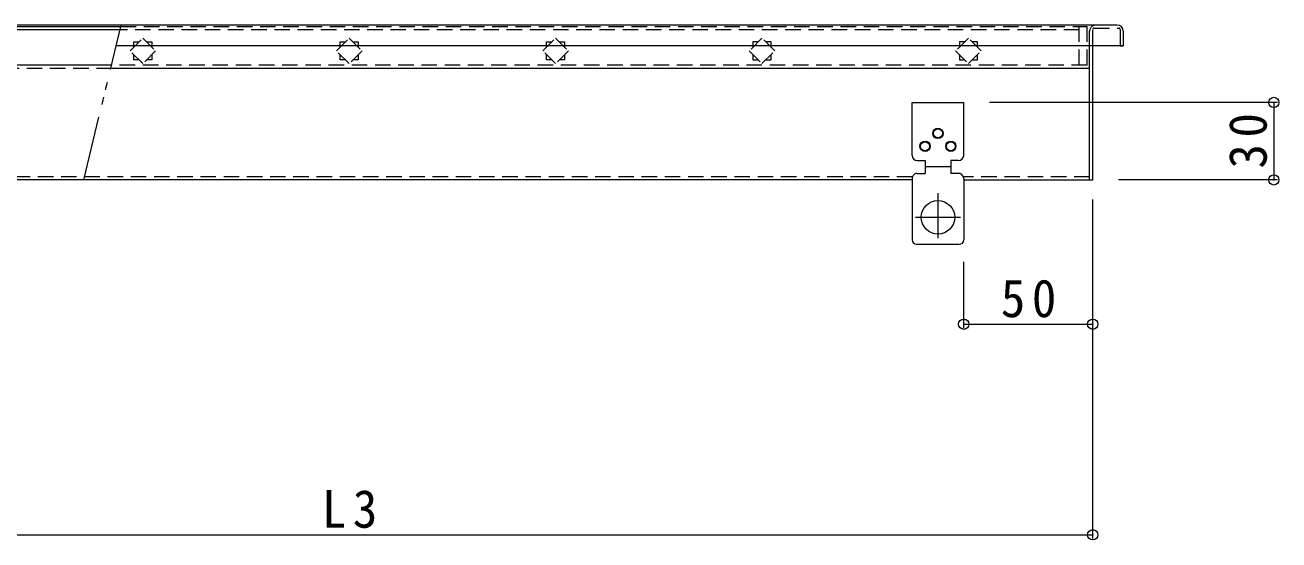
# Model space of a CAD drawing. Units: millimetres at full size, sheet at 1:5. Extents: x -907 to 965, y -699 to 661.
# Drawn here: x -540.2 to -54.1, y -124 to 75.6 of the extents above; entities that cross this region are included whole.
import ezdxf

# ---------------------------------------------------------------- set-up
doc = ezdxf.new("R2010")
doc.units = ezdxf.units.MM
doc.header["$LTSCALE"] = 5
doc.header["$PDMODE"] = 32
doc.header["$PDSIZE"] = 4
for name, pattern in [('CHAIN2', [12, 9, -1, 1, -1]), ('DASHED1', [1.8, 1.2, -0.6]), ('DOUBLE_CHAIN1', [8.8, 5, -1, 0.6, -0.6, 0.6, -1])]:
    doc.linetypes.add(name, pattern=pattern)
for name, color, linetype, lineweight in [('E-2', 3, 'Continuous', 9), ('E-3', 6, 'Continuous', 9), ('E-4', 7, 'Continuous', 9), ('E-A', 1, 'DASHED1', 9)]:
    doc.layers.add(name, color=color, linetype=linetype, lineweight=lineweight)
doc.styles.add('ＭＳ ゴシック', font='')
doc.styles.get('ＭＳ ゴシック').set_extended_font_data('MS Gothic')

msp = doc.modelspace()

# ---------------------------------------------------------------- linework, layer by layer
at = {"layer": 'E-2'}
for p, q in [((-700.514, 75.068), (-503.074, 75.068)), ((-503.41, 73.668), (-697.514, 73.668)), ((-506.674, 60.068), (-700.514, 60.068))]:
    msp.add_line(p, q, dxfattribs=at)
at = {"layer": 'E-2', "linetype": 'DASHED1'}
for p, q in [((-131.514, 73.668), (-503.41, 73.668)), ((-503.074, 75.068), (-128.514, 75.068)), ((-131.514, 60.068), (-131.514, 75.068)), ((-128.514, 60.068), (-128.514, 75.068)), ((-499.463, 65.568), (-494.514, 70.517)), ((-498.014, 69.068), (-495.963, 69.068)), ((-498.014, 67.018), (-498.014, 69.068)), ((-494.514, 70.517), (-489.564, 65.568)), ((-493.064, 69.068), (-491.014, 69.068)), ((-491.014, 69.068), (-491.014, 67.018)), ((-419.463, 65.568), (-414.514, 70.517)), ((-418.014, 69.068), (-415.963, 69.068)), ((-418.014, 67.018), (-418.014, 69.068)), ((-414.514, 70.517), (-409.564, 65.568)), ((-413.064, 69.068), (-411.014, 69.068)), ((-411.014, 69.068), (-411.014, 67.018)), ((-339.463, 65.568), (-334.514, 70.517)), ((-338.014, 69.068), (-335.963, 69.068)), ((-338.014, 67.018), (-338.014, 69.068)), ((-334.514, 70.517), (-329.564, 65.568)), ((-333.064, 69.068), (-331.014, 69.068)), ((-331.014, 69.068), (-331.014, 67.018)), ((-254.514, 70.517), (-259.464, 65.568)), ((-255.964, 69.068), (-258.014, 69.068)), ((-258.014, 69.068), (-258.014, 67.018)), ((-249.564, 65.568), (-254.514, 70.517)), ((-251.014, 69.068), (-253.064, 69.068)), ((-251.014, 67.018), (-251.014, 69.068)), ((-174.514, 70.517), (-179.464, 65.568)), ((-175.964, 69.068), (-178.014, 69.068)), ((-178.014, 69.068), (-178.014, 67.018)), ((-169.564, 65.568), (-174.514, 70.517)), ((-171.014, 69.068), (-173.064, 69.068)), ((-171.014, 67.018), (-171.014, 69.068)), ((-494.514, 60.618), (-499.463, 65.568)), ((-498.014, 62.068), (-498.014, 64.118)), ((-489.564, 65.568), (-494.514, 60.618)), ((-491.014, 64.118), (-491.014, 62.068)), ((-414.514, 60.618), (-419.463, 65.568)), ((-418.014, 62.068), (-418.014, 64.118)), ((-409.564, 65.568), (-414.514, 60.618)), ((-411.014, 64.118), (-411.014, 62.068)), ((-334.514, 60.618), (-339.463, 65.568)), ((-338.014, 62.068), (-338.014, 64.118)), ((-329.564, 65.568), (-334.514, 60.618)), ((-331.014, 64.118), (-331.014, 62.068)), ((-259.464, 65.568), (-254.514, 60.618)), ((-258.014, 64.118), (-258.014, 62.068)), ((-254.514, 60.618), (-249.564, 65.568)), ((-251.014, 62.068), (-251.014, 64.118)), ((-179.464, 65.568), (-174.514, 60.618)), ((-178.014, 64.118), (-178.014, 62.068)), ((-174.514, 60.618), (-169.564, 65.568)), ((-171.014, 62.068), (-171.014, 64.118)), ((-128.514, 60.068), (-506.674, 60.068)), ((-495.963, 62.068), (-498.014, 62.068)), ((-491.014, 62.068), (-493.064, 62.068)), ((-415.963, 62.068), (-418.014, 62.068)), ((-411.014, 62.068), (-413.064, 62.068)), ((-335.963, 62.068), (-338.014, 62.068)), ((-331.014, 62.068), (-333.064, 62.068)), ((-258.014, 62.068), (-255.964, 62.068)), ((-253.064, 62.068), (-251.014, 62.068)), ((-178.014, 62.068), (-175.964, 62.068)), ((-173.064, 62.068), (-171.014, 62.068))]:
    msp.add_line(p, q, dxfattribs=at)
at = {"layer": 'E-3'}
for p, q in [((-116.916, 75.568), (-712.113, 75.568)), ((-114.516, 73.168), (-114.516, 67.568)), ((-127.516, 15.568), (-127.516, 67.568)), ((-114.516, 67.568), (-115.716, 67.568)), ((-506.962, 58.868), (-127.516, 58.868)), ((-196.316, 15.568), (-558.014, 15.568)), ((-176.316, 15.568), (-127.516, 15.568))]:
    msp.add_line(p, q, dxfattribs=at)
at = {"layer": 'E-3', "linetype": 'DOUBLE_CHAIN1'}
msp.add_line((-517.353, 15.568), (-502.954, 75.568), dxfattribs=at)
at = {"layer": 'E-3', "linetype": 'DASHED1'}
for p, q in [((-127.516, 67.568), (-127.516, 73.168)), ((-126.316, 67.568), (-126.316, 73.868)), ((-125.816, 74.368), (-116.216, 74.368)), ((-115.716, 73.868), (-115.716, 67.568)), ((-115.716, 67.568), (-114.516, 67.568)), ((-701.512, 58.868), (-506.962, 58.868)), ((-196.189, 16.768), (-558.014, 16.768)), ((-127.516, 16.768), (-176.442, 16.768))]:
    msp.add_line(p, q, dxfattribs=at)
at = {"layer": 'E-3'}
for points in [[(-115.716, 67.568), (-126.316, 67.568), (-504.874, 67.568)], [(-127.516, 15.568), (-126.316, 15.568), (-126.316, 67.568)]]:
    msp.add_lwpolyline(points, dxfattribs=at)
at = {"layer": 'E-3', "linetype": 'DASHED1'}
for centre, radius, start, end in [((-125.116, 73.168), 2.4, 90, 180), ((-125.816, 73.868), 0.5, 90, 180), ((-116.216, 73.868), 0.5, 0, 90)]:
    msp.add_arc(centre, radius, start, end, dxfattribs=at)
at = {"layer": 'E-3'}
msp.add_arc((-116.916, 73.168), 2.4, 0, 90, dxfattribs=at)
at = {"layer": 'E-4'}
for p, q in [((-54.635, 45.568), (-166.316, 45.568)), ((-56.135, 45.568), (-56.135, 15.568)), ((-54.635, 15.568), (-116.316, 15.568)), ((-126.316, -123.528), (-126.316, 7.968)), ((-176.314, -41.906), (-176.314, -16.207)), ((-176.314, -40.406), (-126.316, -40.406)), ((-702.712, -122.028), (-126.316, -122.028))]:
    msp.add_line(p, q, dxfattribs=at)
for p in [(-56.135, 45.568), (-56.135, 15.568), (-176.314, -40.406), (-126.316, -40.406), (-126.316, -122.028)]:
    msp.add_point(p, dxfattribs=at)
at = {"layer": 'E-A', "linetype": 'Continuous'}
for p, q in [((-196.316, 25.068), (-196.316, 45.568)), ((-196.316, 45.568), (-176.316, 45.568)), ((-176.316, 25.068), (-176.316, 45.568)), ((-194.316, 23.068), (-191.316, 23.068)), ((-191.316, 23.068), (-191.316, 18.068)), ((-181.316, 20.568), (-191.316, 20.568)), ((-181.316, 23.068), (-181.316, 18.068)), ((-178.316, 23.068), (-181.316, 23.068)), ((-196.316, 16.068), (-196.316, 15.568)), ((-196.316, 15.568), (-196.316, -7.682)), ((-194.316, 18.068), (-191.316, 18.068)), ((-178.316, 18.068), (-181.316, 18.068)), ((-176.316, 16.068), (-176.316, 15.568)), ((-176.316, 15.568), (-176.316, -7.682)), ((-194.566, -9.432), (-178.066, -9.432))]:
    msp.add_line(p, q, dxfattribs=at)
at = {"layer": 'E-A', "linetype": 'CHAIN2'}
for p, q in [((-186.316, 10.38), (-186.316, -7.093)), ((-195.052, 1.068), (-177.579, 1.068))]:
    msp.add_line(p, q, dxfattribs=at)
at = {"layer": 'E-A', "linetype": 'Continuous'}
for centre, radius in [((-186.316, 33.568), 2), ((-186.316, 33.568), 1.75), ((-191.316, 28.568), 2), ((-191.316, 28.568), 1.75), ((-181.316, 28.568), 2), ((-181.316, 28.568), 1.75), ((-186.316, 1.068), 6.5)]:
    msp.add_circle(centre, radius, dxfattribs=at)
for centre, radius, start, end in [((-194.316, 25.068), 2, 180, 270), ((-178.316, 25.068), 2, 270, 0), ((-194.316, 16.068), 2, 159.51268, 180), ((-194.316, 16.068), 2, 90, 159.51268), ((-178.316, 16.068), 2, 20.48732, 90), ((-178.316, 16.068), 2, 0, 20.48732), ((-194.566, -7.682), 1.75, 180, 270), ((-178.066, -7.682), 1.75, 270, 0)]:
    msp.add_arc(centre, radius, start, end, dxfattribs=at)

# ---------------------------------------------------------------- texts
at = {"layer": 'E-4', "color": 2, "insert": (-58.635, 19.943), "char_height": 14.66, "attachment_point": 7, "rotation": 90, "style": 'ＭＳ ゴシック'}
msp.add_mtext('\\T1.27;\\W0.95;30', dxfattribs=at)
at = {"layer": 'E-4', "color": 2, "char_height": 14.66, "attachment_point": 7, "style": 'ＭＳ ゴシック'}
for s, insert in [('\\T1.27;\\W0.95;50', (-161.94, -37.906)), ('\\T1.27;\\W0.95;L3', (-425.139, -119.528))]:
    msp.add_mtext(s, dxfattribs=dict(at, insert=insert))

doc.saveas('drawing.dxf')
